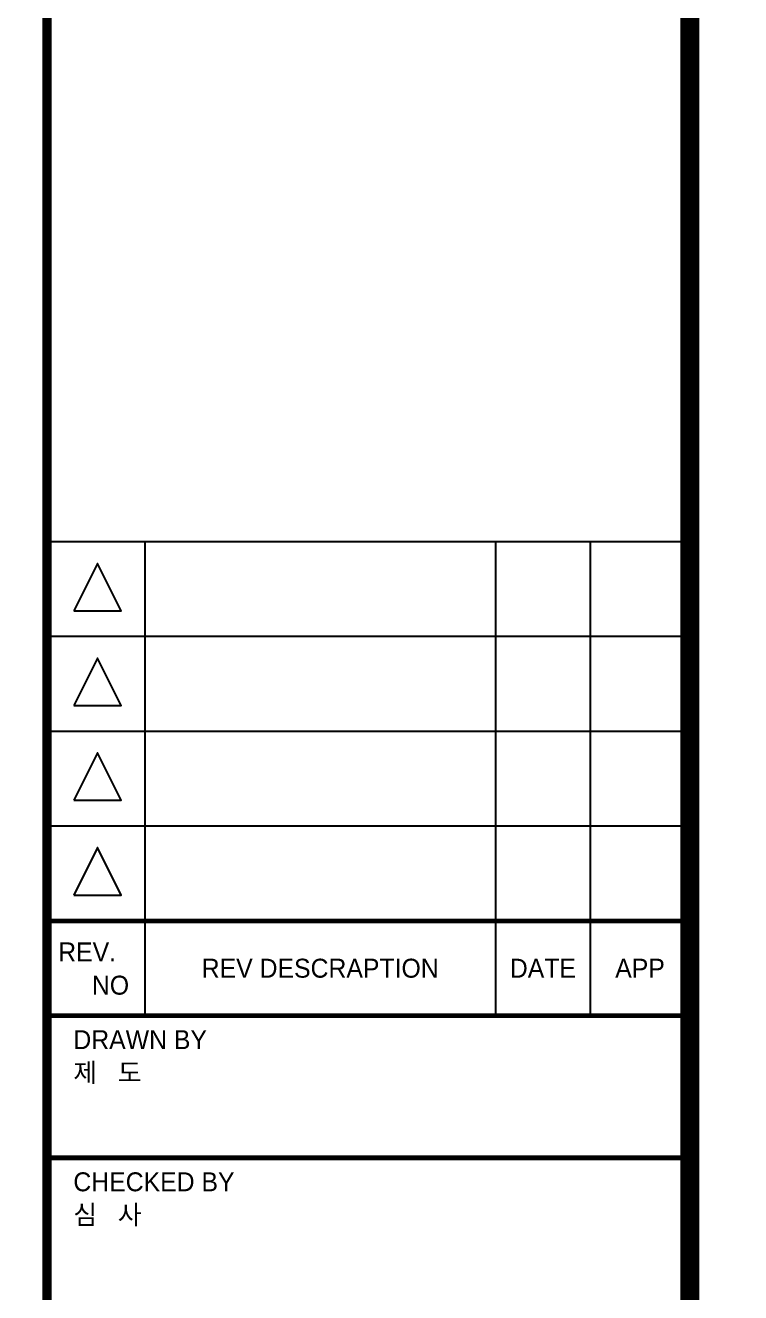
# Model space of a CAD drawing. Header units: millimetres. Extents: x 1145859089 to 1147511753, y -1047484727 to -1047247487.
# Drawn here: x 1146156574 to 1146186768, y -1047406576 to -1047353084 of the extents above; entities that cross this region are included whole.
import ezdxf
from ezdxf.enums import TextEntityAlignment as Align
from ezdxf.xclip import XClip

# ---------------------------------------------------------------- set-up
doc = ezdxf.new("R2010")
doc.units = ezdxf.units.MM
doc.header["$LTSCALE"] = 100
doc.header["$MEASUREMENT"] = 0
doc.header["$XCLIPFRAME"] = 2
doc.layers.get('0').update_dxf_attribs({"linetype": 'CONTINUOUS'})
for name, color, linetype in [('SHEET', 7, 'CONTINUOUS'), ('SHEET$0$BDR', 4, 'CONTINUOUS'), ('SHEET$0$sheet', 3, 'CONTINUOUS'), ('XREF', 135, 'CONTINUOUS'), ('단지배치도$0$W240910', 135, 'CONTINUOUS')]:
    doc.layers.add(name, color=color, linetype=linetype)
doc.styles.add('SHEET$0$HY울릉도M', font='h2wulm.TTF')

# ---------------------------------------------------------------- blocks, each defined once
blk = doc.blocks.new('SHEET$0$zw$653F')
at = {"layer": 'SHEET$0$sheet', "color": 4}
for p, q in [((813.33, -318.5), (746, -318.5)), ((756.33, -318.5), (756.33, -368.5)), ((793.33, -318.5), (793.33, -368.5)), ((803.33, -318.5), (803.33, -368.5)), ((813.33, -328.5), (746, -328.5)), ((813.33, -338.5), (746, -338.5)), ((813.33, -348.5), (746, -348.5))]:
    blk.add_line(p, q, dxfattribs=at)
at = {"layer": 'SHEET$0$sheet', "const_width": 2}
blk.add_lwpolyline([(27.5, -27.5), (813.83, -27.5), (813.83, -579), (27.5, -579)], close=True, dxfattribs=at)
at = {"layer": 'SHEET$0$sheet'}
for points, const_width in [([(746, -27.5), (746, -578.5)], 1), ([(746, -358.5), (813.83, -358.5)], 0.5), ([(746, -368.5), (813.83, -368.5)], 0.5), ([(746, -383.5), (813.83, -383.5)], 0.5)]:
    blk.add_lwpolyline(points, dxfattribs=dict(at, const_width=const_width))
at = {"layer": 'SHEET$0$sheet', "color": 4}
for points in [[(748.83, -325.77), (753.83, -325.77), (751.33, -320.77)], [(748.83, -335.77), (753.83, -335.77), (751.33, -330.77)], [(748.83, -345.77), (753.83, -345.77), (751.33, -340.77)], [(748.83, -355.77), (753.83, -355.77), (751.33, -350.77)]]:
    blk.add_lwpolyline(points, close=True, dxfattribs=at)
at = {"layer": 'SHEET$0$sheet', "style": 'SHEET$0$HY울릉도M', "width": 1}
for s, p in [('REV.', (747.18, -362.77)), ('NO', (750.74, -366.28)), ('DRAWN BY', (748.78, -372.03)), ('제   도', (748.78, -375.5)), ('CHECKED BY', (748.78, -387.03)), ('심   사', (748.78, -390.5))]:
    blk.add_text(s, height=2, dxfattribs=at).set_placement(p)
for s, p in [('REV DESCRAPTION', (774.83, -364.49)), ('DATE', (798.33, -364.49)), ('APP', (808.58, -364.49))]:
    blk.add_text(s, height=2, dxfattribs=at).set_placement(p, align=Align.CENTER)
blk = doc.blocks.new('SHEET$0$미소건축시트')
blk.add_blockref('SHEET$0$zw$653F', (0, 593.1))
blk = doc.blocks.new('SHEET')
at = {"layer": 'SHEET$0$BDR', "xscale": 100, "yscale": 100, "zscale": 100}
blk.add_blockref('SHEET$0$미소건축시트', (1200122, -1758265), dxfattribs=at)
blk = doc.blocks.new('단지배치도$0$zw$9902')
at = {"layer": '단지배치도$0$W240910'}
blk.add_line((-33395, 61880), (-109982, 16226), dxfattribs=at)
blk = doc.blocks.new('단지배치도')
blk.add_blockref('단지배치도$0$zw$9902', (141034, 142437))

msp = doc.modelspace()

# ---------------------------------------------------------------- block references
at = {"layer": 'SHEET', "linetype": 'Continuous', "ltscale": 2, "xscale": 4, "yscale": 4, "zscale": 4}
msp.add_blockref('SHEET', (1141058600.584654, -1040451665.300647), dxfattribs=at)
at = {"layer": 'XREF'}
ref = msp.add_blockref('단지배치도', (1146127639.433663, -1047513806.462535), dxfattribs=at)
XClip(ref).set_block_clipping_path([(72982.4064819524, 34919.7593965298), (360382.4067475507, 255319.7593436697)])

doc.saveas('drawing.dxf')
